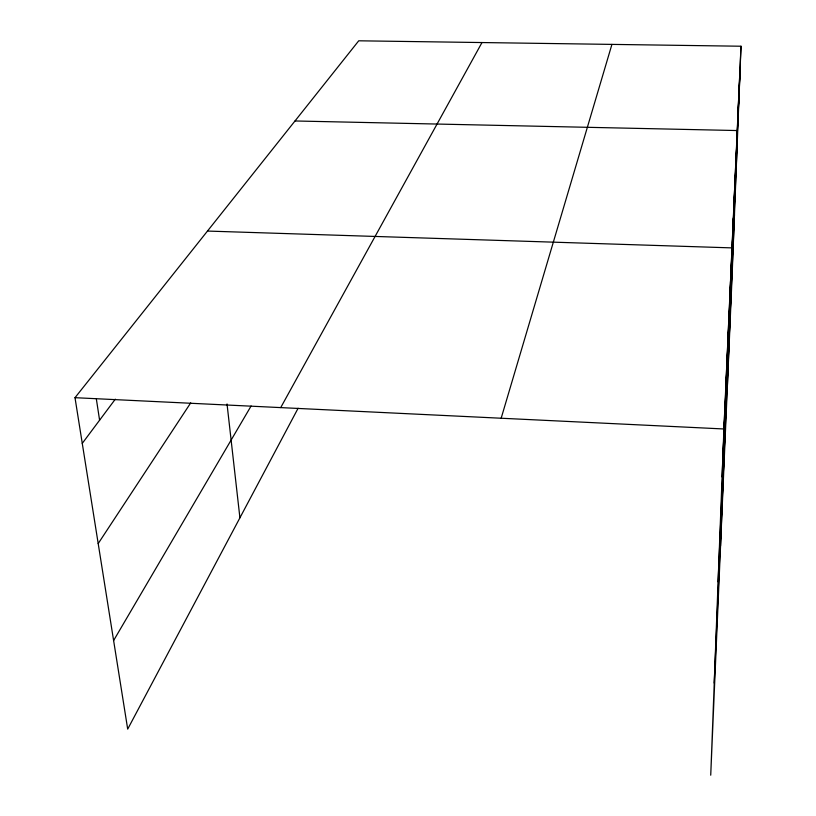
<?xml version="1.0" encoding="UTF-8"?>
<svg xmlns="http://www.w3.org/2000/svg" width="816" height="816" viewBox="0 0 816 816"><rect width="100%" height="100%" fill="white"/><g stroke="black" fill="none" stroke-linecap="round" stroke-linejoin="round"><path stroke-width="1.22" d="M740.999 46.226L723.914 428.971L710.726 775.2L731.993 278.644L740.999 46.226L358.734 40.8L75.001 397.688L127.694 729.116L298.105 408.255M723.211 451.513L725.006 404.45M724.282 427.39L727.025 359.234M726.26 382.755L727.954 338.334M727.178 362.059L728.841 318.464M728.045 342.353L730.493 281.53M720.538 545.996L731.993 247.891L207.478 231.061M731.146 272.524L733.329 218.015M732.472 242.576L734.563 190.526M733.696 214.965L735.695 165.148M727.138 392.047L737.236 130.55L294.994 120.972M736.379 154.469L738.623 99.532M737.766 123.053L739.877 71.573M722.078 476.962L739.806 77.183M718.09 581.9L737.123 146.237M714.235 683.084L734.471 214.69M501.167 418.231L611.929 44.39M280.714 407.602L481.991 42.544M113.608 640.54L251.104 405.991M98.195 543.578L190.709 402.88M82.263 443.394L115.311 399.157M75.001 397.688L723.914 428.971M96.359 399.024L99.593 420.199M227.032 403.961L239.914 517.823"/></g></svg>
